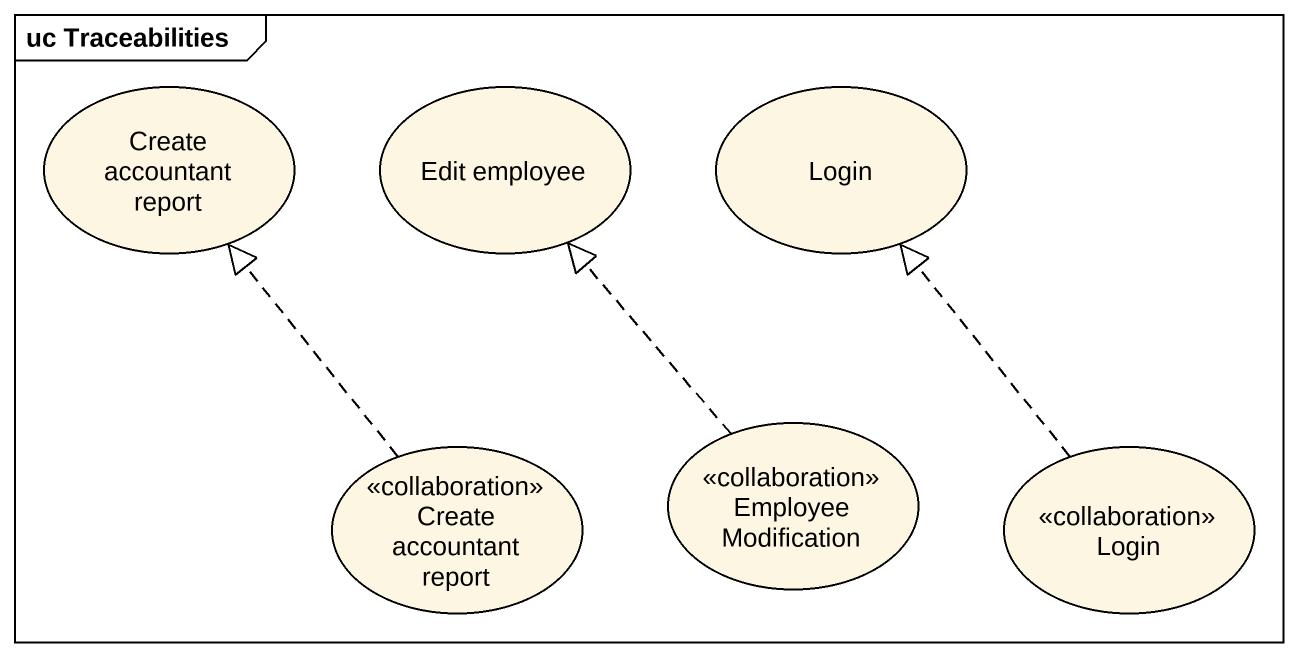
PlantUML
@startuml
mainframe uc Traceabilities
usecase "Create accountant report" as Create_accountant_report
usecase "Edit employee" as Edit_employee
usecase Login
usecase "Create accountant report" as Create_accountant_report_2 <<collaboration>>
usecase "Employee Modification" as Employee_Modification <<collaboration>>
usecase "Login" as Login_2 <<collaboration>>
Create_accountant_report_2 .up.|> Create_accountant_report
Employee_Modification .up.|> Edit_employee
Login_2 .up.|> Login
@enduml
